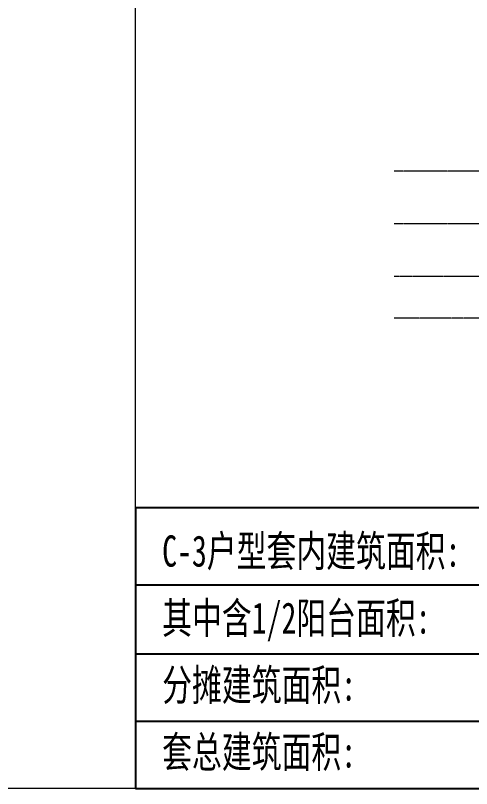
# Model space of a CAD drawing. Extents: x 5432254 to 5695744, y -448727 to -401527.
# Drawn here: x 5575507 to 5588542, y -448727 to -426641 of the extents above; entities that cross this region are included whole.
import ezdxf

# ---------------------------------------------------------------- set-up
doc = ezdxf.new("R2010")
doc.units = 0
doc.linetypes.add('DOTE', pattern=[2.42, 2, -0.2, 0.02, -0.2])
doc.layers.get('0').update_dxf_attribs({"linetype": 'CONTINUOUS'})
doc.layers.add('DOTE', color=251, linetype='DOTE', lineweight=0)
doc.layers.add('看线', color=27, linetype='CONTINUOUS', lineweight=0)
doc.layers.add('PUB_TEXT', color=7, linetype='CONTINUOUS')
doc.styles.add('黑体', font='SIMHEI.TTF', dxfattribs={"height": 10})

msp = doc.modelspace()

# ---------------------------------------------------------------- linework, layer by layer
for p, q in [((5578934.9, -440696.7), (5607594.8, -440696.7)), ((5578934.9, -442909.5), (5607594.8, -442909.5)), ((5578934.9, -444880.3), (5607594.8, -444880.3)), ((5578934.9, -446803.5), (5607594.8, -446803.5)), ((5578934.9, -448726.7), (5622234, -448726.7))]:
    msp.add_line(p, q)
at = {"layer": 'DOTE'}
for p, q in [((5599417.1, -431090.9), (5586327.8, -431090.9)), ((5599417.1, -432590.9), (5586327.8, -432590.9)), ((5586327.8, -434090.9), (5603317.1, -434090.9)), ((5626906.4, -435290.9), (5586327.8, -435290.9))]:
    msp.add_line(p, q, dxfattribs=at)
at = {"layer": 'PUB_TEXT'}
msp.add_line((5578934.9, -440696.7), (5578934.9, -448726.7), dxfattribs=at)
at = {"layer": '看线', "color": 3}
for p, q in [((5578934.9, -448726.7), (5578934.9, -401527.4)), ((5695743.6, -448726.7), (5432924, -448726.7))]:
    msp.add_line(p, q, dxfattribs=at)

# ---------------------------------------------------------------- texts
at = {"layer": 'PUB_TEXT', "style": '黑体', "width": 0.7}
for s, height, p in [('C-3户型套内建筑面积:', 893.138, (5579700.2, -442387.4)), ('其中含1/2阳台面积:', 893.138, (5579700.2, -444300.9)), ('分摊建筑面积:', 893.14, (5579700.2, -446214.3)), ('套总建筑面积:', 893.14, (5579700.2, -448127.7))]:
    msp.add_text(s, height=height, dxfattribs=at).set_placement(p)

doc.saveas('drawing.dxf')
